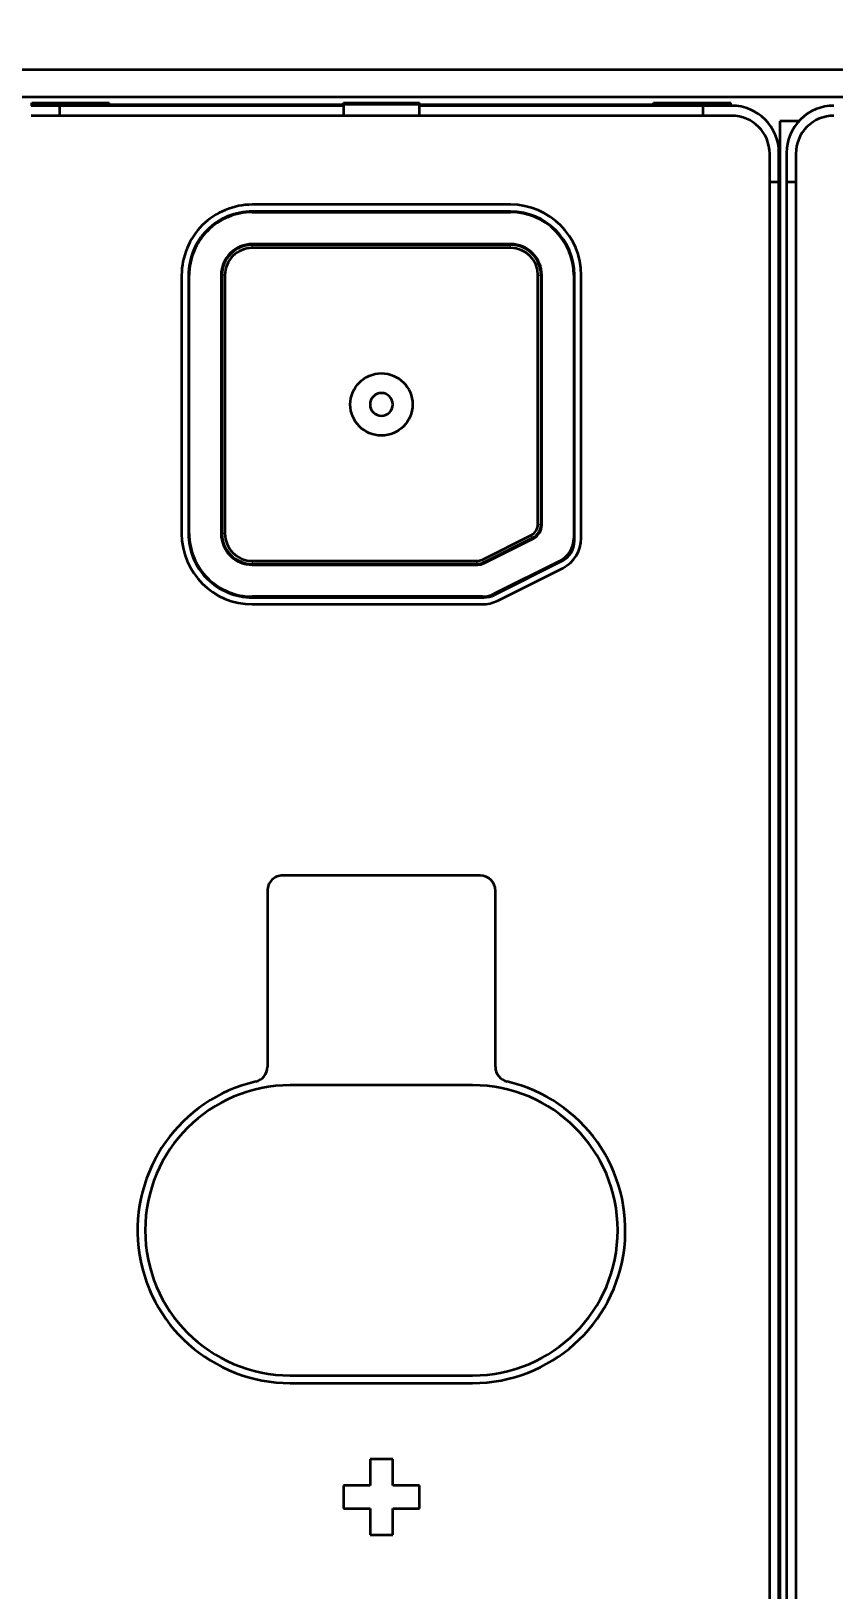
# Model space of a CAD drawing. Extents: x -1334 to -16, y -214 to 699.
# Drawn here: x -897.2 to -844.4, y 220.5 to 323.1 of the extents above; entities that cross this region are included whole.
import ezdxf

# ---------------------------------------------------------------- set-up
doc = ezdxf.new("R2010")
doc.units = 0
doc.dimstyles.get("Standard").update_dxf_attribs({"dimtxt": 0.18, "dimasz": 0.18, "dimexe": 0.18, "dimexo": 0.0625, "dimgap": 0.09, "dimtad": 0, "dimtih": 1, "dimtoh": 1, "dimdec": 4, "dimzin": 0, "dimdsep": 46, "dimtxsty": 'Standard', "dimcen": 0.09, "dimadec": 0, "dimazin": 0, "dimtfac": 1, "dimtdec": 4, "dimtofl": 0, "dimtmove": 0, "dimatfit": 3, "dimfxl": 1, "dimtolj": 1, "dimtzin": 0, "dimarcsym": 0})

# ---------------------------------------------------------------- blocks, each defined once
blk = doc.blocks.new('*D1')
at = {"color": 0, "lineweight": -2, "transparency": 16777216}
for p, q in [((-1217.27, 313.78), (-1217.27, 338.17)), ((-795.82, 313.78), (-795.82, 338.17)), ((-1214.77, 336.92), (-798.32, 336.92))]:
    blk.add_line(p, q, dxfattribs=at)
at = {"color": 0, "transparency": 16777216}
for points in [[(-1214.77, 337.34), (-1214.77, 336.5), (-1217.27, 336.92)], [(-798.32, 337.34), (-798.32, 336.5), (-795.82, 336.92)]]:
    blk.add_solid(points, dxfattribs=at)
at = {"layer": 'Defpoints', "color": 0, "transparency": 16777216}
for p in [(-795.82, 336.92), (-1217.27, 313.16), (-795.82, 313.16)]:
    blk.add_point(p, dxfattribs=at)
at = {"color": 0, "transparency": 16777216, "insert": (-1006.55, 339), "char_height": 2.5, "attachment_point": 5}
blk.add_mtext('421,45', dxfattribs=at)

msp = doc.modelspace()

# ---------------------------------------------------------------- linework, layer by layer
at = {"color": 7, "lineweight": 35}
for p, q in [((-1220.695, 320.538), (-791.695, 320.538)), ((-1217.771, 318.738), (-794.711, 318.738)), ((-851.141, 317.498), (-897.241, 317.498)), ((-847.981, 317.148), (-847.981, 171.148)), ((-848.641, 173.298), (-848.641, 314.998)), ((-846.921, 314.998), (-846.921, 173.298)), ((-848.031, 175.138), (-848.031, 313.158)), ((-847.531, 313.158), (-847.531, 175.138))]:
    msp.add_line(p, q, dxfattribs=at)
at = {"color": 7, "lineweight": 35, "ltscale": 0.04725}
for p, q in [((-895.351, 318.158), (-897.241, 318.158)), ((-848.031, 313.158), (-848.031, 315.048)), ((-847.531, 315.048), (-847.531, 313.158))]:
    msp.add_line(p, q, dxfattribs=at)
at = {"color": 7, "lineweight": 35, "ltscale": 0.00475}
for p, q in [((-897.191, 318.158), (-897.191, 318.348)), ((-851.191, 318.158), (-851.191, 318.348))]:
    msp.add_line(p, q, dxfattribs=at)
at = {"color": 7, "lineweight": 35, "ltscale": 0.127251}
msp.add_line((-897.191, 318.348), (-892.101, 318.348), dxfattribs=at)
at = {"color": 7, "lineweight": 35, "ltscale": 0.466499}
msp.add_line((-876.691, 318.158), (-895.351, 318.158), dxfattribs=at)
at = {"color": 7, "lineweight": 35, "ltscale": 0.0165}
for p, q in [((-895.351, 317.498), (-895.351, 318.158)), ((-853.031, 318.158), (-853.031, 317.498))]:
    msp.add_line(p, q, dxfattribs=at)
at = {"color": 7, "lineweight": 35, "ltscale": 0.0025}
for p, q in [((-892.101, 318.248), (-892.101, 318.348)), ((-876.691, 318.248), (-876.691, 318.348)), ((-871.691, 318.248), (-871.691, 318.348)), ((-856.281, 318.248), (-856.281, 318.348))]:
    msp.add_line(p, q, dxfattribs=at)
at = {"color": 7, "lineweight": 35, "ltscale": 0.385249}
msp.add_line((-892.101, 318.248), (-876.691, 318.248), dxfattribs=at)
at = {"color": 7, "lineweight": 35, "ltscale": 0.125}
for p, q in [((-876.691, 318.348), (-871.691, 318.348)), ((-871.691, 318.248), (-876.691, 318.248))]:
    msp.add_line(p, q, dxfattribs=at)
at = {"color": 7, "lineweight": 35, "ltscale": 0.01875}
for p, q in [((-876.691, 318.248), (-876.691, 317.498)), ((-871.691, 317.498), (-871.691, 318.248))]:
    msp.add_line(p, q, dxfattribs=at)
at = {"color": 7, "lineweight": 35, "ltscale": 0.385251}
msp.add_line((-871.691, 318.248), (-856.281, 318.248), dxfattribs=at)
at = {"color": 7, "lineweight": 35, "ltscale": 0.466501}
msp.add_line((-853.031, 318.158), (-871.691, 318.158), dxfattribs=at)
at = {"color": 7, "lineweight": 35, "ltscale": 0.127249}
msp.add_line((-856.281, 318.348), (-851.191, 318.348), dxfattribs=at)
at = {"color": 7, "lineweight": 35, "ltscale": 0.047249}
msp.add_line((-851.141, 318.158), (-853.031, 318.158), dxfattribs=at)
at = {"color": 7, "lineweight": 35, "ltscale": 0.031651}
msp.add_line((-846.715, 317.148), (-847.981, 317.148), dxfattribs=at)
at = {"color": 7, "lineweight": 35, "ltscale": 0.015251}
msp.add_line((-848.641, 313.158), (-848.031, 313.158), dxfattribs=at)
at = {"color": 7, "lineweight": 35, "ltscale": 0.01525}
msp.add_line((-847.531, 313.158), (-846.921, 313.158), dxfattribs=at)
at = {"color": 7, "lineweight": 35, "ltscale": 0.425}
for p, q in [((-865.691, 311.648), (-882.691, 311.648)), ((-865.691, 311.198), (-882.691, 311.198)), ((-882.691, 311.148), (-865.691, 311.148)), ((-865.691, 309.048), (-882.691, 309.048)), ((-865.691, 308.998), (-882.691, 308.998)), ((-865.691, 308.798), (-882.691, 308.798)), ((-887.341, 306.998), (-887.341, 289.998)), ((-886.891, 306.998), (-886.891, 289.998)), ((-886.841, 289.998), (-886.841, 306.998)), ((-884.741, 306.998), (-884.741, 289.998)), ((-884.691, 306.998), (-884.691, 289.998)), ((-884.491, 306.998), (-884.491, 289.998))]:
    msp.add_line(p, q, dxfattribs=at)
at = {"color": 7, "lineweight": 13, "ltscale": 0.005}
for p, q in [((-882.691, 308.798), (-882.691, 308.998)), ((-865.691, 308.798), (-865.691, 308.998)), ((-884.491, 306.998), (-884.691, 306.998)), ((-863.891, 306.998), (-863.691, 306.998)), ((-863.891, 290.616), (-863.691, 290.616)), ((-884.491, 289.998), (-884.691, 289.998)), ((-864.334, 289.9), (-864.244, 289.721)), ((-882.691, 288.198), (-882.691, 287.998)), ((-867.928, 288.198), (-867.928, 287.998))]:
    msp.add_line(p, q, dxfattribs=at)
at = {"color": 7, "lineweight": 35, "ltscale": 0.40955}
for p, q in [((-863.891, 290.616), (-863.891, 306.998)), ((-863.691, 290.616), (-863.691, 306.998))]:
    msp.add_line(p, q, dxfattribs=at)
at = {"color": 7, "lineweight": 35, "ltscale": 0.410799}
msp.add_line((-863.641, 290.566), (-863.641, 306.998), dxfattribs=at)
at = {"color": 7, "lineweight": 35, "ltscale": 0.43243}
for p, q in [((-861.541, 306.998), (-861.541, 289.7)), ((-861.041, 289.7), (-861.041, 306.998))]:
    msp.add_line(p, q, dxfattribs=at)
at = {"color": 7, "lineweight": 35, "ltscale": 0.436823}
msp.add_line((-861.491, 289.525), (-861.491, 306.998), dxfattribs=at)
at = {"color": 7, "lineweight": 35, "ltscale": 0.090451}
for p, q in [((-867.57, 288.282), (-864.334, 289.9)), ((-867.43, 288.053), (-864.194, 289.671))]:
    msp.add_line(p, q, dxfattribs=at)
at = {"color": 7, "lineweight": 35, "ltscale": 0.09045}
msp.add_line((-867.48, 288.103), (-864.244, 289.721), dxfattribs=at)
at = {"color": 7, "lineweight": 13, "ltscale": 0.005001}
msp.add_line((-867.57, 288.282), (-867.48, 288.103), dxfattribs=at)
at = {"color": 7, "lineweight": 35, "ltscale": 0.369098}
for p, q in [((-882.691, 288.198), (-867.928, 288.198)), ((-882.691, 287.998), (-867.928, 287.998))]:
    msp.add_line(p, q, dxfattribs=at)
at = {"color": 7, "lineweight": 35, "ltscale": 0.370349}
msp.add_line((-882.691, 287.948), (-867.878, 287.948), dxfattribs=at)
at = {"color": 7, "lineweight": 35, "ltscale": 0.120344}
msp.add_line((-862.481, 288.18), (-866.787, 286.027), dxfattribs=at)
at = {"color": 7, "lineweight": 35, "ltscale": 0.124496}
msp.add_line((-862.321, 288.183), (-866.775, 285.956), dxfattribs=at)
at = {"color": 7, "lineweight": 35, "ltscale": 0.120345}
msp.add_line((-866.563, 285.58), (-862.258, 287.733), dxfattribs=at)
at = {"color": 7, "lineweight": 35, "ltscale": 0.378612}
for p, q in [((-867.547, 285.848), (-882.691, 285.848)), ((-882.691, 285.348), (-867.547, 285.348))]:
    msp.add_line(p, q, dxfattribs=at)
at = {"color": 7, "lineweight": 35, "ltscale": 0.381148}
msp.add_line((-882.691, 285.798), (-867.446, 285.798), dxfattribs=at)
at = {"color": 7, "lineweight": 35, "ltscale": 0.325}
msp.add_line((-867.691, 267.498), (-880.691, 267.498), dxfattribs=at)
at = {"color": 7, "lineweight": 35, "ltscale": 0.289663}
for p, q in [((-881.691, 266.498), (-881.691, 254.911)), ((-866.691, 254.911), (-866.691, 266.498))]:
    msp.add_line(p, q, dxfattribs=at)
at = {"color": 7, "lineweight": 35, "ltscale": 0.3}
for p, q in [((-868.191, 253.698), (-880.191, 253.698)), ((-880.191, 234.598), (-868.191, 234.598)), ((-880.191, 234.098), (-868.191, 234.098))]:
    msp.add_line(p, q, dxfattribs=at)
at = {"color": 7, "lineweight": 35, "ltscale": 0.04375}
for p, q in [((-874.941, 229.098), (-874.941, 227.348)), ((-873.441, 227.348), (-873.441, 229.098)), ((-874.941, 227.348), (-876.691, 227.348)), ((-871.691, 227.348), (-873.441, 227.348)), ((-876.691, 225.848), (-874.941, 225.848)), ((-874.941, 225.848), (-874.941, 224.098)), ((-873.441, 225.848), (-871.691, 225.848)), ((-873.441, 224.098), (-873.441, 225.848))]:
    msp.add_line(p, q, dxfattribs=at)
at = {"color": 7, "lineweight": 35, "ltscale": 0.0375}
for p, q in [((-873.441, 229.098), (-874.941, 229.098)), ((-876.691, 227.348), (-876.691, 225.848)), ((-871.691, 225.848), (-871.691, 227.348)), ((-874.941, 224.098), (-873.441, 224.098))]:
    msp.add_line(p, q, dxfattribs=at)
at = {"color": 7, "lineweight": 35}
msp.add_circle((-874.191, 298.498), 2.05, dxfattribs=at)
for centre, radius, start, end in [((-851.141, 315.048), 3.11, 0, 90), ((-844.421, 315.048), 3.11, 90, 180.00001), ((-851.141, 314.998), 2.5, 0, 90), ((-844.421, 314.998), 2.5, 90, 180.00001), ((-882.691, 306.998), 4.65, 90, 180.00001), ((-882.691, 306.998), 4.2, 90, 180.00001), ((-882.691, 306.998), 4.15, 90, 180.00001), ((-865.691, 306.998), 4.65, 0, 90), ((-865.691, 306.998), 4.2, 360, 90), ((-865.691, 306.998), 4.15, 0, 90), ((-882.691, 306.998), 2.05, 90, 179.99999), ((-882.691, 306.998), 2, 90, 180.00001), ((-882.691, 306.998), 1.8, 90, 180.00001), ((-865.691, 306.998), 2.05, 0, 90), ((-865.691, 306.998), 2, 360, 90), ((-865.691, 306.998), 1.8, 360, 90), ((-874.191, 298.498), 0.75, 90.01945, 89.94167), ((-864.691, 290.616), 0.8, 296.56505, 360), ((-864.691, 290.616), 1, 296.56505, 360), ((-864.641, 290.566), 1, 296.56505, 360), ((-882.691, 289.998), 4.65, 180.00001, 270), ((-882.691, 289.998), 4.2, 179.99999, 270), ((-882.691, 289.998), 4.15, 179.99999, 270), ((-882.691, 289.998), 2.05, 179.99999, 270), ((-882.691, 289.998), 2, 180.00001, 270), ((-882.691, 289.998), 1.8, 180.00001, 270), ((-863.241, 289.7), 1.7, 296.56505, 360), ((-862.991, 289.525), 1.5, 296.56505, 360), ((-863.241, 289.7), 2.2, 296.56505, 0), ((-867.928, 288.998), 0.8, 270, 296.56496), ((-867.928, 288.998), 1, 270, 296.56505), ((-867.878, 288.948), 1, 270, 296.56505), ((-867.547, 287.548), 1.7, 270, 296.56505), ((-867.547, 287.548), 2.2, 270, 296.56505), ((-867.446, 287.298), 1.5, 270, 296.56505), ((-880.691, 266.498), 1, 90, 180.00001), ((-867.691, 266.498), 1, 360, 90), ((-882.691, 254.911), 1, 283.07606, 360), ((-865.691, 254.911), 1, 179.99999, 256.92394), ((-880.191, 244.148), 10.05, 103.07606, 270), ((-880.191, 244.148), 9.55, 90, 270), ((-868.191, 244.148), 10.05, 270, 76.92394), ((-868.191, 244.148), 9.55, 270, 90)]:
    msp.add_arc(centre, radius, start, end, dxfattribs=at)

# ---------------------------------------------------------------- dimensions: what is measured, and where the dimension line sits
dim = msp.add_linear_dim(base=(-795.821, 336.919), p1=(-1217.271, 313.158), p2=(-795.821, 313.158), dimstyle='Standard', override={"dimtxt": 2.5, "dimasz": 2.5, "dimexe": 1.25, "dimexo": 0.625, "dimgap": 0.625, "dimtad": 1, "dimtih": 0, "dimtoh": 0, "dimdec": 2, "dimzin": 8, "dimdsep": 44, "dimcen": 2.5, "dimtdec": 2, "dimtofl": 1, "dimatfit": 0, "dimtolj": 0, "dimtzin": 8})
dim.commit()
dim.dimension.update_dxf_attribs({"geometry": '*D1', "text_midpoint": (-1006.546, 339.002)})

doc.saveas('drawing.dxf')
